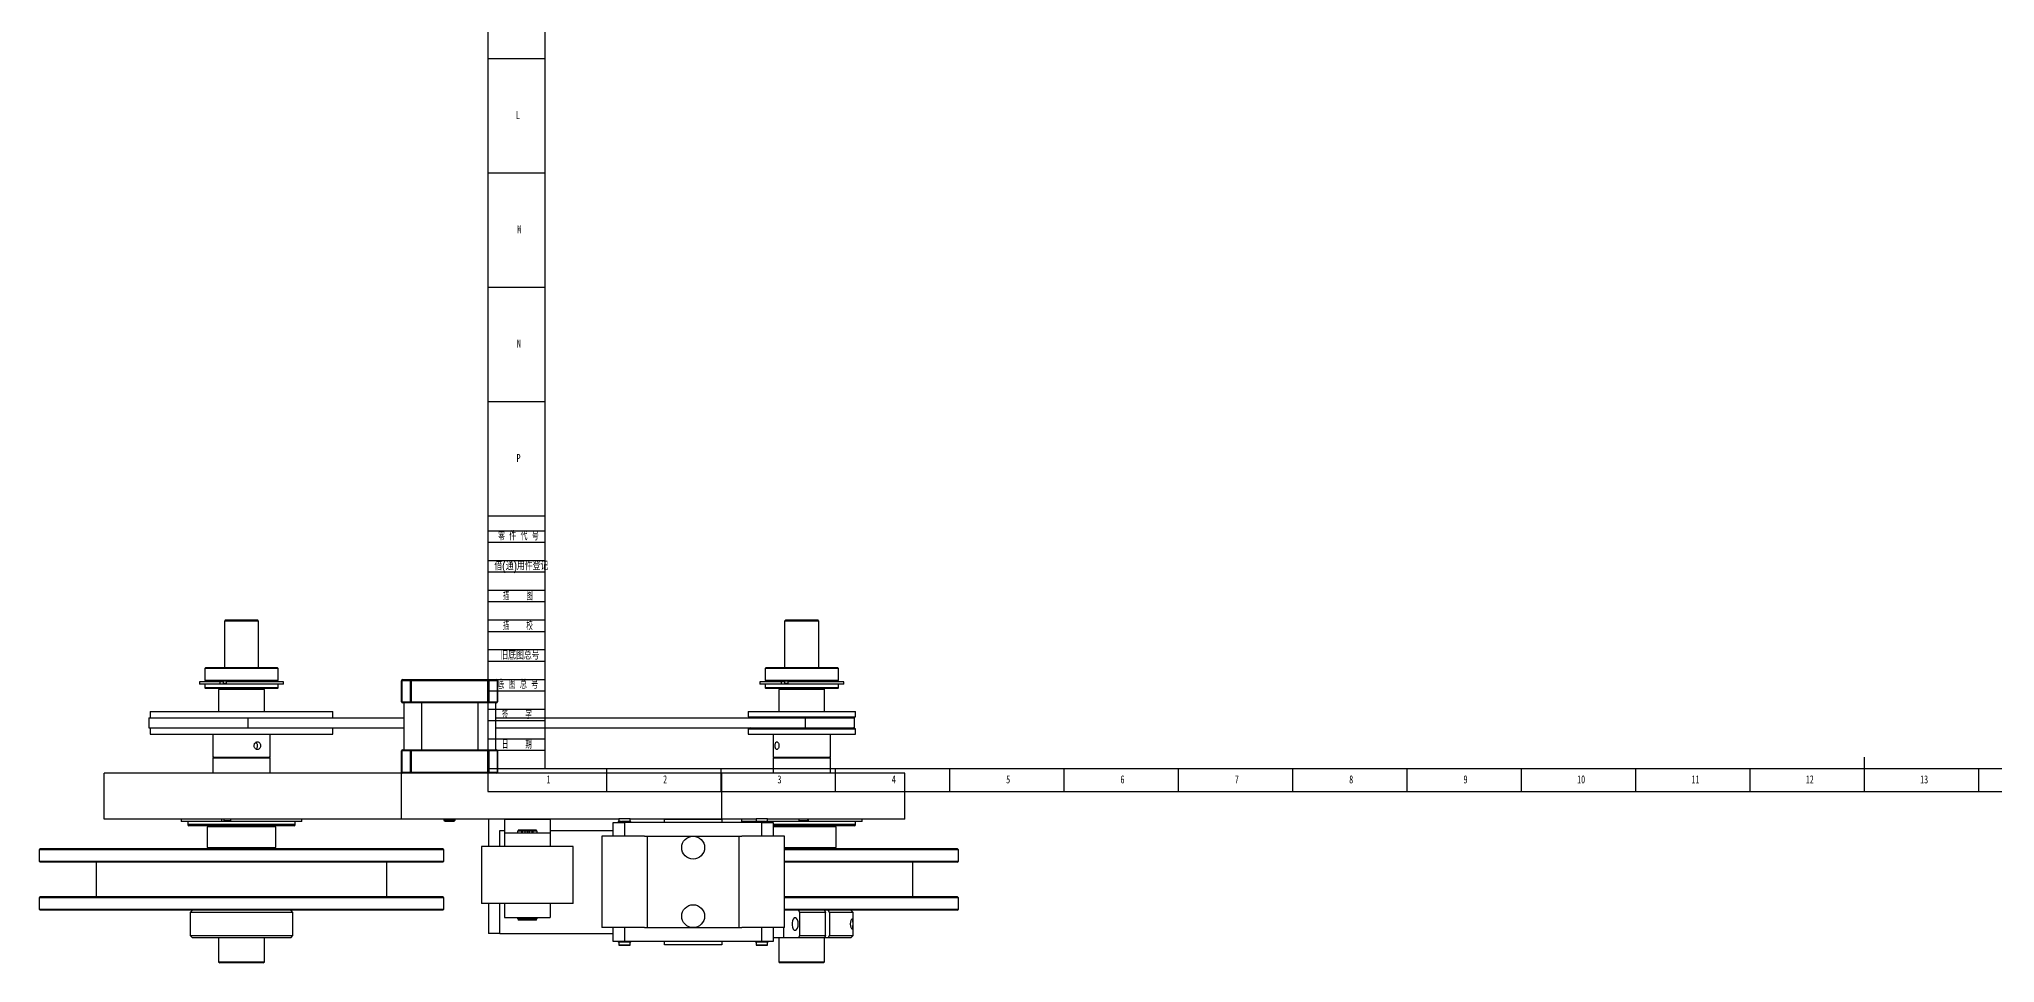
# Model space of a CAD drawing. Header units: millimetres. Extents: x -196 to 1189, y -75 to 841.
# Drawn here: x -196 to 659, y -75 to 329 of the extents above; entities that cross this region are included whole.
import ezdxf

# ---------------------------------------------------------------- set-up
doc = ezdxf.new("R2010")
doc.units = ezdxf.units.MM
for name, color, linetype in [('10', 7, 'Continuous'), ('5', 7, 'Continuous'), ('9', 7, 'Continuous')]:
    doc.layers.add(name, color=color, linetype=linetype)
doc.styles.add('SLDTEXTSTYLE0', font='TXT', dxfattribs={"width": 0.7, "bigfont": 'bigfont'})
doc.styles.add('SLDTEXTSTYLE2', font='TXT', dxfattribs={"width": 0.614286, "bigfont": 'bigfont'})
doc.styles.add('SLDTEXTSTYLE4', font='TXT', dxfattribs={"width": 0.566667, "bigfont": 'bigfont'})
doc.styles.add('SLDTEXTSTYLE5', font='TXT', dxfattribs={"width": 0.7})

msp = doc.modelspace()

# ---------------------------------------------------------------- linework, layer by layer
at = {"color": 7, "linetype": 'Continuous', "lineweight": 25}
for p, q in [((-114.71, 75), (-115.21, 74.5)), ((-115.21, 74.5), (-115.21, 54)), ((-100.21, 74.5), (-115.21, 74.5)), ((-114.71, 75), (-100.71, 75)), ((-100.21, 74.5), (-100.71, 75)), ((-100.21, 54), (-100.21, 74.5)), ((130.29, 75), (129.79, 74.5)), ((129.79, 74.5), (129.79, 54)), ((144.79, 74.5), (129.79, 74.5)), ((130.29, 75), (144.29, 75)), ((144.79, 74.5), (144.29, 75)), ((144.79, 54), (144.79, 74.5)), ((-123.71, 53.7), (-123.71, 48.55)), ((-92.01, 54), (-123.41, 54)), ((-91.71, 48.55), (-91.71, 53.7)), ((121.29, 53.7), (121.29, 48.55)), ((152.99, 54), (121.59, 54)), ((153.29, 48.55), (153.29, 53.7)), ((-126.06, 47.92), (-126.06, 46.9)), ((-117.06, 47.92), (-126.06, 47.92)), ((-117.06, 46.9), (-126.06, 46.9)), ((-91.71, 48.55), (-123.71, 48.55)), ((-123.71, 46.9), (-123.71, 45.3)), ((-92.01, 45), (-123.41, 45)), ((-122.66, 48.15), (-122.66, 47.92)), ((-117.21, 45), (-117.71, 44.5)), ((-117.71, 44.5), (-117.71, 35)), ((-97.71, 44.5), (-117.71, 44.5)), ((-117.06, 46.9), (-117.06, 47.92)), ((-115.57, 47.92), (-117.06, 47.92)), ((-116.03, 46.9), (-117.06, 46.9)), ((-114.36, 46.9), (-116.03, 46.9)), ((-115.57, 47.3), (-115.57, 47.92)), ((-114.36, 47.92), (-114.36, 46.9)), ((-89.36, 47.92), (-114.36, 47.92)), ((-89.36, 46.9), (-114.36, 46.9)), ((-97.71, 44.5), (-98.21, 45)), ((-97.71, 35), (-97.71, 44.5)), ((-92.76, 47.92), (-92.76, 48.15)), ((-91.71, 45.3), (-91.71, 46.9)), ((-89.36, 46.9), (-89.36, 47.92)), ((-37.71, 39.17), (-37.71, 48.42)), ((-37.71, 48.42), (-37.6, 48.42)), ((-37.6, 48.42), (-37.6, 39.17)), ((-33.82, 48.42), (-37.6, 48.42)), ((-37.21, 48.92), (-33.5, 48.92)), ((-33.82, 39.17), (-33.82, 48.42)), ((-33.82, 48.42), (-33.5, 48.42)), ((-33.5, 48.92), (0.08, 48.92)), ((-33.5, 48.42), (-33.5, 48.92)), ((-33.5, 48.42), (-33.5, 39.17)), ((0.08, 48.42), (-33.5, 48.42)), ((0.08, 48.92), (0.08, 48.42)), ((0.08, 48.92), (3.79, 48.92)), ((0.08, 39.17), (0.08, 48.42)), ((0.08, 48.42), (0.4, 48.42)), ((0.4, 48.42), (0.4, 39.17)), ((4.17, 48.42), (0.4, 48.42)), ((4.17, 39.17), (4.17, 48.42)), ((4.17, 48.42), (4.29, 48.42)), ((4.29, 48.42), (4.29, 39.17)), ((118.94, 47.92), (118.94, 46.9)), ((128.49, 47.92), (118.94, 47.92)), ((128.49, 46.9), (118.94, 46.9)), ((153.29, 48.55), (121.29, 48.55)), ((121.29, 46.9), (121.29, 45.3)), ((152.99, 45), (121.59, 45)), ((122.34, 48.15), (122.34, 47.92)), ((127.79, 45), (127.29, 44.5)), ((127.29, 44.5), (127.29, 35)), ((147.29, 44.5), (127.29, 44.5)), ((128.49, 46.9), (128.49, 47.92)), ((129.87, 47.92), (128.49, 47.92)), ((129.45, 46.9), (128.49, 46.9)), ((131.23, 46.9), (129.45, 46.9)), ((129.87, 47.3), (129.87, 47.92)), ((131.23, 47.92), (131.23, 46.9)), ((155.64, 47.92), (131.23, 47.92)), ((155.64, 46.9), (131.23, 46.9)), ((147.29, 44.5), (146.79, 45)), ((147.29, 35), (147.29, 44.5)), ((152.24, 47.92), (152.24, 48.15)), ((153.29, 45.3), (153.29, 46.9)), ((155.64, 46.9), (155.64, 47.92)), ((-147.71, 35), (-147.71, 32.2)), ((-147.71, 35), (-140.87, 35)), ((-140.87, 35), (-67.71, 35)), ((-67.71, 32.2), (-67.71, 35)), ((-37.71, 39.17), (-37.6, 39.17)), ((-37.6, 39.17), (-33.82, 39.17)), ((-33.5, 38.67), (-37.21, 38.67)), ((-36.71, 38.67), (-36.71, 18.17)), ((-33.82, 39.17), (-33.5, 39.17)), ((-33.5, 39.17), (0.08, 39.17)), ((-33.5, 38.67), (-33.5, 39.17)), ((0.08, 38.67), (-33.5, 38.67)), ((-29.05, 38.67), (-29.05, 18.17)), ((-4.37, 38.67), (-4.37, 18.17)), ((0.08, 39.17), (0.08, 38.67)), ((0.08, 39.17), (0.4, 39.17)), ((3.79, 38.67), (0.08, 38.67)), ((0.4, 39.17), (4.17, 39.17)), ((3.29, 38.67), (3.29, 18.17)), ((4.17, 39.17), (4.29, 39.17)), ((113.79, 35), (113.79, 32.61)), ((113.79, 35), (160.79, 35)), ((160.79, 32.61), (160.79, 35)), ((-148.25, 32.2), (-148.25, 27.8)), ((-148.25, 32.2), (-104.81, 32.2)), ((-148.25, 27.8), (-104.81, 27.8)), ((-147.71, 27.8), (-147.71, 25)), ((-104.81, 27.8), (-104.81, 32.2)), ((-104.81, 32.2), (-36.71, 32.2)), ((-104.81, 27.8), (-36.71, 27.8)), ((-67.71, 25), (-67.71, 27.8)), ((3.29, 32.2), (138.94, 32.2)), ((3.29, 27.8), (138.94, 27.8)), ((113.79, 32.61), (114.79, 32.2)), ((113.79, 32.61), (160.79, 32.61)), ((114.79, 27.8), (113.79, 27.39)), ((113.79, 27.39), (113.79, 25)), ((113.79, 27.39), (160.79, 27.39)), ((138.94, 27.8), (138.94, 32.2)), ((138.94, 32.2), (160.32, 32.2)), ((138.94, 27.8), (160.32, 27.8)), ((159.79, 32.2), (160.79, 32.61)), ((160.79, 27.39), (159.79, 27.8)), ((160.32, 27.8), (160.32, 32.2)), ((160.79, 25), (160.79, 27.39)), ((-147.71, 25), (-140.87, 25)), ((-140.87, 25), (-67.71, 25)), ((-120.21, 25), (-120.21, 15)), ((-95.21, 15), (-95.21, 25)), ((-37.71, 8.42), (-37.71, 17.67)), ((-37.6, 17.67), (-37.71, 17.67)), ((-37.6, 17.67), (-37.6, 8.42)), ((-33.82, 17.67), (-37.6, 17.67)), ((-37.21, 18.17), (-33.5, 18.17)), ((-33.82, 8.42), (-33.82, 17.67)), ((-33.82, 17.67), (-33.5, 17.67)), ((-33.5, 17.67), (-33.5, 18.17)), ((-33.5, 18.17), (0.08, 18.17)), ((-33.5, 17.67), (-33.5, 8.42)), ((0.08, 17.67), (-33.5, 17.67)), ((0.08, 17.67), (0.08, 18.17)), ((0.08, 18.17), (3.79, 18.17)), ((0.08, 8.42), (0.08, 17.67)), ((0.08, 17.67), (0.4, 17.67)), ((0.4, 17.67), (0.4, 8.42)), ((4.17, 17.67), (0.4, 17.67)), ((4.17, 8.42), (4.17, 17.67)), ((4.17, 17.67), (4.29, 17.67)), ((4.29, 17.67), (4.29, 8.42)), ((113.79, 25), (160.79, 25)), ((124.79, 25), (124.79, 15)), ((149.79, 15), (149.79, 25)), ((-119.71, 15), (-120.21, 14.5)), ((-120.21, 15), (-118.07, 15)), ((-120.21, 14.5), (-120.21, 7.92)), ((-95.21, 14.5), (-120.21, 14.5)), ((-118.07, 15), (-95.21, 15)), ((-95.21, 14.5), (-95.71, 15)), ((-95.21, 7.92), (-95.21, 14.5)), ((125.29, 15), (124.79, 14.5)), ((124.79, 15), (149.79, 15)), ((124.79, 14.5), (124.79, 7.92)), ((149.79, 14.5), (124.79, 14.5)), ((149.79, 14.5), (149.29, 15)), ((149.79, 7.92), (149.79, 14.5)), ((-167.71, -12.08), (-167.71, 7.92)), ((-37.71, 7.92), (-167.71, 7.92)), ((-37.71, 8.42), (-37.6, 8.42)), ((-37.71, -12.08), (-37.71, 7.92)), ((102.29, 7.92), (-37.71, 7.92)), ((-37.6, 8.42), (-33.82, 8.42)), ((-33.5, 8.42), (-33.82, 8.42)), ((-33.5, 7.92), (-33.5, 8.42)), ((-33.5, 8.42), (0.08, 8.42)), ((0.4, 8.42), (0.08, 8.42)), ((0.08, 7.92), (0.08, 8.42)), ((0.4, 8.42), (4.17, 8.42)), ((4.29, 8.42), (4.17, 8.42)), ((102.29, -12.08), (102.29, 7.92)), ((182.29, 7.92), (102.29, 7.92)), ((182.29, -12.08), (182.29, 7.92)), ((-37.71, -12.08), (-167.71, -12.08)), ((-134.06, -12.08), (-134.06, -13.1)), ((-116.37, -13.1), (-134.06, -13.1)), ((-131.21, -13.1), (-131.21, -14.5)), ((-84.71, -15), (-130.71, -15)), ((-122.21, -15), (-122.71, -15.5)), ((-122.71, -15.5), (-122.71, -24.5)), ((-92.71, -15.5), (-122.71, -15.5)), ((-116.37, -13.1), (-116.37, -12.08)), ((-115.64, -13.1), (-116.37, -13.1)), ((-112.51, -13.1), (-115.64, -13.1)), ((-115.3, -12.7), (-115.3, -12.08)), ((-112.51, -12.08), (-112.51, -13.1)), ((-81.36, -13.1), (-112.51, -13.1)), ((-92.71, -15.5), (-93.21, -15)), ((-92.71, -24.5), (-92.71, -15.5)), ((-84.21, -14.5), (-84.21, -13.1)), ((-81.36, -13.1), (-81.36, -12.08)), ((57.29, -12.08), (-37.71, -12.08)), ((-19.21, -12.08), (-19.21, -12.58)), ((-19.21, -12.58), (-18.71, -13.08)), ((-19.21, -12.58), (-14.21, -12.58)), ((-18.71, -13.08), (-14.71, -13.08)), ((-14.71, -13.08), (-14.21, -12.58)), ((-14.21, -12.58), (-14.21, -12.08)), ((0.29, -12.08), (0.29, -24.08)), ((5.29, -17.08), (7.29, -17.08)), ((5.29, -24.08), (5.29, -17.08)), ((7.29, -12.08), (27.29, -12.08)), ((7.29, -12.08), (7.29, -18.08)), ((13.49, -16.83), (13.29, -17.03)), ((13.29, -17.03), (13.29, -17.43)), ((16.33, -17.03), (13.29, -17.03)), ((13.49, -16.83), (16.38, -16.83)), ((21.29, -17.03), (16.33, -17.03)), ((16.38, -16.83), (21.09, -16.83)), ((21.29, -17.03), (21.09, -16.83)), ((21.29, -17.43), (21.29, -17.03)), ((27.29, -12.08), (27.29, -18.08)), ((27.29, -17.08), (54.79, -17.08)), ((54.79, -19.58), (54.79, -13.58)), ((54.79, -13.58), (59.79, -13.58)), ((57.05, -13.18), (57.05, -13.58)), ((58.19, -13.18), (57.05, -13.18)), ((57.49, -11.83), (57.29, -12.03)), ((57.29, -12.03), (57.29, -13.18)), ((62.29, -12.03), (57.29, -12.03)), ((57.49, -11.83), (62.09, -11.83)), ((58.19, -13.58), (58.19, -13.18)), ((58.19, -13.18), (58.39, -13.18)), ((58.39, -13.58), (58.39, -13.18)), ((59.09, -13.18), (58.39, -13.18)), ((59.09, -13.58), (59.09, -13.18)), ((59.76, -13.18), (59.09, -13.18)), ((59.76, -13.18), (59.76, -13.58)), ((59.79, -13.58), (59.79, -19.58)), ((119.79, -13.58), (59.79, -13.58)), ((60.49, -13.18), (59.81, -13.18)), ((59.81, -13.18), (59.81, -13.58)), ((60.49, -13.58), (60.49, -13.18)), ((61.19, -13.18), (60.49, -13.18)), ((61.19, -13.58), (61.19, -13.18)), ((61.19, -13.18), (61.38, -13.18)), ((61.38, -13.18), (61.38, -13.58)), ((62.53, -13.18), (61.38, -13.18)), ((62.29, -12.03), (62.09, -11.83)), ((62.29, -13.18), (62.29, -12.03)), ((102.29, -12.08), (62.29, -12.08)), ((62.53, -13.58), (62.53, -13.18)), ((77.29, -12.08), (102.29, -12.08)), ((77.29, -13.58), (77.29, -12.08)), ((102.29, -12.08), (102.29, -13.58)), ((117.29, -12.08), (102.29, -12.08)), ((110.94, -12.08), (110.94, -13.1)), ((117.29, -13.1), (110.94, -13.1)), ((113.79, -13.1), (113.79, -13.58)), ((117.05, -13.18), (117.05, -13.58)), ((118.19, -13.18), (117.05, -13.18)), ((117.49, -11.83), (117.29, -12.03)), ((117.29, -12.03), (117.29, -13.18)), ((122.29, -12.03), (117.29, -12.03)), ((117.49, -11.83), (122.09, -11.83)), ((118.19, -13.58), (118.19, -13.18)), ((118.19, -13.18), (118.39, -13.18)), ((118.39, -13.58), (118.39, -13.18)), ((119.09, -13.18), (118.39, -13.18)), ((119.09, -13.58), (119.09, -13.18)), ((119.76, -13.18), (119.09, -13.18)), ((119.76, -13.18), (119.76, -13.58)), ((119.79, -19.58), (119.79, -13.58)), ((119.79, -13.58), (124.79, -13.58)), ((119.81, -13.18), (119.81, -13.58)), ((120.49, -13.18), (119.81, -13.18)), ((120.49, -13.58), (120.49, -13.18)), ((121.19, -13.18), (120.49, -13.18)), ((121.19, -13.58), (121.19, -13.18)), ((121.19, -13.18), (121.38, -13.18)), ((121.38, -13.18), (121.38, -13.58)), ((122.53, -13.18), (121.38, -13.18)), ((122.29, -12.03), (122.09, -11.83)), ((122.29, -13.18), (122.29, -12.03)), ((182.29, -12.08), (122.29, -12.08)), ((136.11, -13.1), (122.29, -13.1)), ((122.53, -13.58), (122.53, -13.18)), ((124.79, -13.58), (124.79, -19.58)), ((160.29, -15), (124.79, -15)), ((152.29, -15.5), (124.79, -15.5)), ((135.98, -12.7), (139.98, -12.7)), ((140.02, -13.1), (136.02, -13.1)), ((136.11, -13.1), (136.11, -12.08)), ((139.98, -12.7), (139.98, -12.08)), ((140.11, -13.1), (140.02, -13.1)), ((140.11, -12.08), (140.11, -13.1)), ((163.64, -13.1), (140.11, -13.1)), ((152.29, -15.5), (151.79, -15)), ((152.29, -24.5), (152.29, -15.5)), ((160.79, -14.5), (160.79, -13.1)), ((163.64, -13.1), (163.64, -12.08)), ((-195.71, -25), (-196.21, -25.5)), ((-196.21, -25.5), (-196.21, -30.5)), ((-19.21, -25.5), (-196.21, -25.5)), ((-195.71, -25), (-19.71, -25)), ((-122.71, -24.5), (-122.21, -25)), ((-122.71, -24.5), (-92.71, -24.5)), ((-93.21, -25), (-92.71, -24.5)), ((-19.21, -25.5), (-19.71, -25)), ((-19.21, -30.5), (-19.21, -25.5)), ((-2.71, -24.08), (-2.71, -49.08)), ((37.29, -24.08), (-2.71, -24.08)), ((7.29, -18.08), (27.29, -18.08)), ((7.29, -18.08), (7.29, -24.08)), ((13.04, -17.43), (13.04, -18.08)), ((14.87, -17.43), (13.04, -17.43)), ((14.87, -18.08), (14.87, -17.43)), ((14.87, -17.43), (15.19, -17.43)), ((15.19, -18.08), (15.19, -17.43)), ((16.29, -17.43), (15.19, -17.43)), ((16.29, -18.08), (16.29, -17.43)), ((17.26, -17.43), (16.29, -17.43)), ((17.26, -17.43), (17.26, -18.08)), ((17.31, -17.43), (17.31, -18.08)), ((18.29, -17.43), (17.31, -17.43)), ((18.29, -18.08), (18.29, -17.43)), ((19.39, -17.43), (18.29, -17.43)), ((19.39, -18.08), (19.39, -17.43)), ((19.39, -17.43), (19.7, -17.43)), ((19.7, -17.43), (19.7, -18.08)), ((21.54, -17.43), (19.7, -17.43)), ((21.54, -18.08), (21.54, -17.43)), ((27.29, -18.08), (27.29, -24.08)), ((37.29, -49.08), (37.29, -24.08)), ((49.79, -19.58), (49.79, -59.58)), ((68.45, -19.58), (49.79, -19.58)), ((68.45, -19.58), (111.13, -19.58)), ((69.79, -59.58), (69.79, -19.58)), ((109.79, -19.58), (109.79, -59.58)), ((129.79, -19.58), (111.13, -19.58)), ((129.79, -59.58), (129.79, -19.58)), ((129.79, -24.5), (152.29, -24.5)), ((129.79, -25), (205.27, -25)), ((205.79, -25.5), (129.79, -25.5)), ((151.79, -25), (152.29, -24.5)), ((205.27, -25), (205.29, -25)), ((205.79, -25.5), (205.29, -25)), ((205.79, -30.5), (205.79, -25.5)), ((-196.21, -30.5), (-195.71, -31)), ((-196.21, -30.5), (-158.01, -30.5)), ((-157.73, -31), (-195.71, -31)), ((-171.21, -31), (-171.21, -46)), ((-158.01, -30.5), (-19.21, -30.5)), ((-19.71, -31), (-157.73, -31)), ((-44.21, -46), (-44.21, -31)), ((-19.71, -31), (-19.21, -30.5)), ((129.79, -30.5), (205.79, -30.5)), ((205.29, -31), (129.79, -31)), ((185.79, -46), (185.79, -31)), ((205.29, -31), (205.79, -30.5)), ((-195.71, -46), (-196.21, -46.5)), ((-196.21, -46.5), (-196.21, -51.5)), ((-19.21, -46.5), (-196.21, -46.5)), ((-195.71, -46), (-19.71, -46)), ((-19.21, -46.5), (-19.71, -46)), ((-19.21, -51.5), (-19.21, -46.5)), ((37.29, -49.08), (-2.71, -49.08)), ((0.29, -49.08), (0.29, -62.08)), ((5.29, -62.08), (5.29, -49.08)), ((7.29, -49.08), (7.29, -55.08)), ((27.29, -49.08), (27.29, -55.08)), ((129.79, -46), (205.29, -46)), ((205.79, -46.5), (129.79, -46.5)), ((205.79, -46.5), (205.29, -46)), ((205.79, -51.5), (205.79, -46.5)), ((-196.21, -51.5), (-195.71, -52)), ((-196.21, -51.5), (-52.29, -51.5)), ((-52.61, -52), (-195.71, -52)), ((-129.21, -52), (-130.21, -53)), ((-130.21, -53), (-130.21, -63)), ((-85.21, -53), (-130.21, -53)), ((-85.21, -53), (-86.21, -52)), ((-85.21, -56.41), (-85.21, -53)), ((-85.21, -63), (-85.21, -59.58)), ((-19.71, -52), (-52.61, -52)), ((-52.29, -51.5), (-19.21, -51.5)), ((-19.71, -52), (-19.21, -51.5)), ((7.29, -55.08), (27.29, -55.08)), ((13.04, -55.08), (13.04, -55.73)), ((14.87, -55.73), (13.04, -55.73)), ((13.29, -55.73), (13.29, -56.13)), ((13.29, -56.13), (13.49, -56.33)), ((13.29, -56.13), (16.33, -56.13)), ((16.38, -56.33), (13.49, -56.33)), ((14.87, -55.73), (14.87, -55.08)), ((15.19, -55.73), (14.87, -55.73)), ((15.19, -55.73), (15.19, -55.08)), ((16.29, -55.73), (15.19, -55.73)), ((16.29, -55.73), (16.29, -55.08)), ((17.26, -55.73), (16.29, -55.73)), ((16.33, -56.13), (21.29, -56.13)), ((21.09, -56.33), (16.38, -56.33)), ((17.26, -55.08), (17.26, -55.73)), ((17.31, -55.08), (17.31, -55.73)), ((18.29, -55.73), (17.31, -55.73)), ((18.29, -55.73), (18.29, -55.08)), ((19.39, -55.73), (18.29, -55.73)), ((19.39, -55.73), (19.39, -55.08)), ((19.7, -55.73), (19.39, -55.73)), ((19.7, -55.08), (19.7, -55.73)), ((21.54, -55.73), (19.7, -55.73)), ((21.09, -56.33), (21.29, -56.13)), ((21.29, -56.13), (21.29, -55.73)), ((21.54, -55.73), (21.54, -55.08)), ((68.45, -59.58), (49.79, -59.58)), ((54.79, -65.58), (54.79, -59.58)), ((59.79, -59.58), (59.79, -65.58)), ((68.45, -59.58), (111.13, -59.58)), ((129.79, -59.58), (111.13, -59.58)), ((119.79, -65.58), (119.79, -59.58)), ((124.79, -59.58), (124.79, -65.58)), ((129.4, -64), (129.4, -59.58)), ((129.79, -51.5), (205.79, -51.5)), ((205.29, -52), (129.79, -52)), ((136.42, -53), (135.82, -52)), ((147.67, -53), (136.42, -53)), ((136.42, -63), (136.42, -53)), ((147.17, -52), (147.67, -53)), ((147.67, -63), (147.67, -53)), ((149.4, -53), (148.9, -52)), ((159.79, -53), (149.4, -53)), ((149.4, -53), (149.4, -63)), ((159.79, -53), (158.79, -52)), ((159.79, -63), (159.79, -53)), ((205.29, -52), (205.79, -51.5)), ((-130.21, -63), (-129.21, -64)), ((-130.21, -63), (-85.21, -63)), ((-86.21, -64), (-129.21, -64)), ((-117.71, -64), (-117.71, -74.5)), ((-97.71, -74.5), (-97.71, -64)), ((-86.21, -64), (-85.21, -63)), ((5.29, -62.08), (0.29, -62.08)), ((5.29, -62.08), (54.79, -62.08)), ((59.79, -65.58), (54.79, -65.58)), ((57.05, -65.58), (57.05, -65.98)), ((58.19, -65.98), (57.05, -65.98)), ((57.29, -65.98), (57.29, -67.13)), ((57.29, -67.13), (57.49, -67.33)), ((57.29, -67.13), (62.29, -67.13)), ((62.09, -67.33), (57.49, -67.33)), ((58.19, -65.98), (58.19, -65.58)), ((58.39, -65.98), (58.19, -65.98)), ((58.39, -65.98), (58.39, -65.58)), ((59.09, -65.98), (58.39, -65.98)), ((59.09, -65.98), (59.09, -65.58)), ((59.76, -65.98), (59.09, -65.98)), ((59.76, -65.58), (59.76, -65.98)), ((119.79, -65.58), (59.79, -65.58)), ((59.81, -65.58), (59.81, -65.98)), ((60.49, -65.98), (59.81, -65.98)), ((60.49, -65.98), (60.49, -65.58)), ((61.19, -65.98), (60.49, -65.98)), ((61.19, -65.98), (61.19, -65.58)), ((61.38, -65.98), (61.19, -65.98)), ((61.38, -65.58), (61.38, -65.98)), ((62.53, -65.98), (61.38, -65.98)), ((62.09, -67.33), (62.29, -67.13)), ((62.29, -67.13), (62.29, -65.98)), ((62.53, -65.98), (62.53, -65.58)), ((77.29, -67.08), (77.29, -65.58)), ((102.29, -67.08), (77.29, -67.08)), ((102.29, -65.58), (102.29, -67.08)), ((117.05, -65.58), (117.05, -65.98)), ((118.19, -65.98), (117.05, -65.98)), ((117.29, -65.98), (117.29, -67.13)), ((117.29, -67.13), (117.49, -67.33)), ((117.29, -67.13), (122.29, -67.13)), ((122.09, -67.33), (117.49, -67.33)), ((118.19, -65.98), (118.19, -65.58)), ((118.39, -65.98), (118.19, -65.98)), ((118.39, -65.98), (118.39, -65.58)), ((119.09, -65.98), (118.39, -65.98)), ((119.09, -65.98), (119.09, -65.58)), ((119.76, -65.98), (119.09, -65.98)), ((119.76, -65.58), (119.76, -65.98)), ((124.79, -65.58), (119.79, -65.58)), ((119.81, -65.58), (119.81, -65.98)), ((120.49, -65.98), (119.81, -65.98)), ((120.49, -65.98), (120.49, -65.58)), ((121.19, -65.98), (120.49, -65.98)), ((121.19, -65.98), (121.19, -65.58)), ((121.38, -65.98), (121.19, -65.98)), ((121.38, -65.58), (121.38, -65.98)), ((122.53, -65.98), (121.38, -65.98)), ((122.09, -67.33), (122.29, -67.13)), ((122.29, -67.13), (122.29, -65.98)), ((122.53, -65.98), (122.53, -65.58)), ((129.4, -64), (124.79, -64)), ((127.29, -64), (127.29, -74.5)), ((135.82, -64), (129.4, -64)), ((135.82, -64), (136.42, -63)), ((147.17, -64), (135.82, -64)), ((136.42, -63), (147.67, -63)), ((147.67, -63), (147.17, -64)), ((148.9, -64), (147.17, -64)), ((147.29, -74.5), (147.29, -64)), ((148.9, -64), (149.4, -63)), ((158.79, -64), (148.9, -64)), ((149.4, -63), (159.79, -63)), ((158.79, -64), (159.79, -63)), ((-117.71, -74.5), (-117.21, -75)), ((-117.71, -74.5), (-97.71, -74.5)), ((-98.21, -75), (-117.21, -75)), ((-98.21, -75), (-97.71, -74.5)), ((127.29, -74.5), (127.79, -75)), ((127.29, -74.5), (147.29, -74.5)), ((146.79, -75), (127.79, -75)), ((146.79, -75), (147.29, -74.5))]:
    msp.add_line(p, q, dxfattribs=at)
at = {"color": 8, "linetype": 'Continuous', "lineweight": 25}
for p, q in [((-91.71, 53.7), (-123.71, 53.7)), ((153.29, 53.7), (121.29, 53.7)), ((-91.71, 45.3), (-123.71, 45.3)), ((-92.76, 48.15), (-122.66, 48.15)), ((-115.57, 47.3), (-114.36, 47.3)), ((153.29, 45.3), (121.29, 45.3)), ((152.24, 48.15), (122.34, 48.15)), ((129.87, 47.3), (131.23, 47.3)), ((-84.21, -14.5), (-131.21, -14.5)), ((-115.3, -12.7), (-112.51, -12.7)), ((160.79, -14.5), (124.79, -14.5))]:
    msp.add_line(p, q, dxfattribs=at)
at = {"color": 7, "linetype": 'Continuous', "lineweight": 25, "flags": 128}
for points in [[(-33.82, 48.42), (-33.82, 48.52), (-33.8, 48.61), (-33.77, 48.7), (-33.73, 48.77), (-33.68, 48.84), (-33.63, 48.88), (-33.57, 48.91), (-33.5, 48.92)], [(0.08, 48.92), (0.14, 48.91), (0.2, 48.88), (0.26, 48.84), (0.3, 48.77), (0.34, 48.7), (0.37, 48.61), (0.39, 48.52), (0.4, 48.42)], [(-33.5, 38.67), (-33.57, 38.68), (-33.63, 38.71), (-33.68, 38.75), (-33.73, 38.82), (-33.77, 38.89), (-33.8, 38.98), (-33.82, 39.07), (-33.82, 39.17)], [(0.4, 39.17), (0.39, 39.07), (0.37, 38.98), (0.34, 38.89), (0.3, 38.82), (0.26, 38.75), (0.2, 38.71), (0.14, 38.68), (0.08, 38.67)], [(-33.82, 17.67), (-33.82, 17.77), (-33.8, 17.86), (-33.77, 17.95), (-33.73, 18.02), (-33.68, 18.09), (-33.63, 18.13), (-33.57, 18.16), (-33.5, 18.17)], [(0.4, 17.67), (0.39, 17.77), (0.37, 17.86), (0.34, 17.95), (0.3, 18.02), (0.26, 18.09), (0.2, 18.13), (0.14, 18.16), (0.08, 18.17)], [(-33.5, 7.92), (-33.57, 7.93), (-33.63, 7.96), (-33.68, 8), (-33.73, 8.07), (-33.77, 8.14), (-33.8, 8.23), (-33.82, 8.32), (-33.82, 8.42)], [(0.08, 7.92), (0.14, 7.93), (0.2, 7.96), (0.26, 8), (0.3, 8.07), (0.34, 8.14), (0.37, 8.23), (0.39, 8.32), (0.4, 8.42)], [(135.78, -58), (135.69, -57.01), (135.42, -56.15), (135.02, -55.54), (134.53, -55.26), (134.03, -55.35), (133.57, -55.81), (133.23, -56.55), (133.05, -57.49), (133.05, -58.51), (133.23, -59.45), (133.57, -60.19), (134.03, -60.65), (134.53, -60.74), (135.02, -60.46), (135.42, -59.85), (135.69, -58.99), (135.78, -58)]]:
    msp.add_lwpolyline(points, dxfattribs=at)
at = {"color": 7, "linetype": 'Continuous', "lineweight": 25}
for centre in [(89.79, -24.58), (89.79, -54.58)]:
    msp.add_circle(centre, 5, dxfattribs=at)
for centre, radius, start, end in [((-123.41, 53.7), 0.3, 90, 180), ((-92.01, 53.7), 0.3, 0, 90), ((121.59, 53.7), 0.3, 90, 180), ((152.99, 53.7), 0.3, 0, 90), ((-123.41, 45.3), 0.3, 180, 270), ((-123.06, 48.15), 0.4, 0, 90), ((-92.36, 48.15), 0.4, 90, 180), ((-92.01, 45.3), 0.3, 270, 0), ((-37.21, 48.42), 0.5, 90, 180), ((-37.15, 48.47), 0.454, 98.20867, 186.34134), ((3.72, 48.47), 0.454, 353.65866, 81.79133), ((3.79, 48.42), 0.5, 0, 90), ((121.59, 45.3), 0.3, 180, 270), ((121.94, 48.15), 0.4, 0, 90), ((152.64, 48.15), 0.4, 90, 180), ((152.99, 45.3), 0.3, 270, 0), ((-37.21, 39.17), 0.5, 180, 270), ((-37.15, 39.12), 0.454, 173.65866, 261.79133), ((3.72, 39.12), 0.454, 278.20867, 6.34134), ((3.79, 39.17), 0.5, 270, 0), ((-37.21, 17.67), 0.5, 90, 180), ((-37.15, 17.72), 0.454, 98.20867, 186.34134), ((3.72, 17.72), 0.454, 353.65866, 81.79133), ((3.79, 17.67), 0.5, 0, 90), ((-37.21, 8.42), 0.5, 180, 270), ((-37.15, 8.37), 0.454, 173.65866, 261.79133), ((3.72, 8.37), 0.454, 278.20867, 6.34134), ((3.79, 8.42), 0.5, 270, 0), ((-130.71, -14.5), 0.5, 180, 270), ((-84.71, -14.5), 0.5, 270, 0), ((160.29, -14.5), 0.5, 270, 0)]:
    msp.add_arc(centre, radius, start, end, dxfattribs=at)
for points, knots in [([(-115.74, 46.9), (-115.72, 46.9), (-115.68, 46.91), (-115.63, 46.98), (-115.59, 47.09), (-115.57, 47.2), (-115.57, 47.27), (-115.57, 47.3)], [0, 0, 0, 0, 0.21601, 0.432035, 0.647605, 0.862169, 1, 1, 1, 1]), ([(129.71, 46.9), (129.73, 46.9), (129.77, 46.91), (129.82, 46.98), (129.85, 47.09), (129.87, 47.2), (129.87, 47.27), (129.87, 47.3)], [0, 0, 0, 0, 0.21601, 0.432035, 0.647605, 0.862169, 1, 1, 1, 1]), ([(-100.72, 21.7), (-100.88, 21.68), (-101.2, 21.64), (-101.64, 21.35), (-101.98, 20.93), (-102.18, 20.39), (-102.21, 19.81), (-102.07, 19.25), (-101.77, 18.78), (-101.36, 18.44), (-100.88, 18.28), (-100.41, 18.31), (-99.98, 18.53), (-99.64, 18.91), (-99.43, 19.42), (-99.35, 19.99), (-99.42, 20.56), (-99.63, 21.07), (-99.96, 21.46), (-100.35, 21.67), (-100.61, 21.69), (-100.72, 21.7)], [0, 0, 0, 0, 0.053352, 0.106693, 0.160338, 0.214195, 0.267717, 0.320879, 0.374218, 0.427993, 0.481787, 0.535156, 0.588319, 0.641807, 0.695655, 0.749335, 0.802574, 0.855791, 0.909433, 0.963291, 1, 1, 1, 1]), ([(-101.44, 21.45), (-101.38, 21.41), (-101.19, 21.29), (-100.97, 20.92), (-100.8, 20.39), (-100.77, 19.81), (-100.89, 19.26), (-101.11, 18.81), (-101.34, 18.63), (-101.44, 18.54)], [0, 0, 0, 0, 0.0669017, 0.2284085, 0.3909325, 0.5518893, 0.711133, 0.8711895, 1, 1, 1, 1]), ([(126.4, 21.7), (126.31, 21.68), (126.12, 21.64), (125.91, 21.35), (125.75, 20.93), (125.67, 20.39), (125.66, 19.81), (125.71, 19.25), (125.84, 18.78), (126.04, 18.44), (126.3, 18.28), (126.58, 18.31), (126.87, 18.53), (127.12, 18.91), (127.29, 19.42), (127.35, 19.99), (127.29, 20.56), (127.13, 21.07), (126.88, 21.46), (126.62, 21.67), (126.46, 21.69), (126.4, 21.7)], [0, 0, 0, 0, 0.053352, 0.106693, 0.160338, 0.214195, 0.267717, 0.320879, 0.374218, 0.427993, 0.481787, 0.535156, 0.588319, 0.641807, 0.695655, 0.749335, 0.802574, 0.855791, 0.909433, 0.963291, 1, 1, 1, 1]), ([(-115.4, -13.1), (-115.39, -13.1), (-115.37, -13.09), (-115.34, -13.02), (-115.32, -12.92), (-115.3, -12.8), (-115.3, -12.73), (-115.3, -12.7)], [0, 0, 0, 0, 0.215767, 0.431548, 0.64695, 0.861533, 1, 1, 1, 1]), ([(139.98, -12.7), (139.98, -12.74), (139.98, -12.83), (139.98, -12.95), (139.98, -13.04), (139.99, -13.09), (139.99, -13.1), (139.99, -13.1)], [0, 0, 0, 0, 0.213614, 0.427215, 0.641211, 0.856034, 1, 1, 1, 1]), ([(-85.21, -59.58), (-85.21, -59.53), (-85.21, -59.37), (-85.22, -58.91), (-85.23, -58.28), (-85.23, -57.64), (-85.22, -57.07), (-85.21, -56.65), (-85.21, -56.48), (-85.21, -56.41)], [0, 0, 0, 0, 0.076096, 0.255568, 0.435958, 0.59438, 0.745086, 0.90409, 1, 1, 1, 1]), ([(158.51, -58), (158.51, -57.82), (158.53, -57.46), (158.64, -56.91), (158.84, -56.37), (159.11, -55.96), (159.36, -55.85), (159.54, -56.06), (159.63, -56.51), (159.69, -57.08), (159.71, -57.72), (159.7, -58.36), (159.68, -58.93), (159.64, -59.42), (159.56, -59.86), (159.42, -60.12), (159.19, -60.11), (158.93, -59.8), (158.7, -59.27), (158.56, -58.74), (158.51, -58.31), (158.51, -58.07), (158.51, -58)], [0, 0, 0, 0, 0.034744, 0.06926, 0.121833, 0.196384, 0.27267, 0.34123, 0.395083, 0.439515, 0.484175, 0.523395, 0.560706, 0.600071, 0.644784, 0.710268, 0.776762, 0.856826, 0.913662, 0.954103, 0.985986, 1, 1, 1, 1])]:
    msp.add_open_spline(points, degree=3, knots=knots, dxfattribs=at)
at = {"layer": '5', "color": 7}
for p, q in [((0, 841), (0, 0)), ((0, 114), (25, 114)), ((0, 109), (25, 109)), ((0, 101), (25, 101)), ((0, 96), (25, 96)), ((0, 88), (25, 88)), ((0, 83), (25, 83)), ((0, 75), (25, 75)), ((0, 70), (25, 70)), ((0, 62), (25, 62)), ((0, 57), (25, 57)), ((0, 49), (25, 49)), ((0, 44), (25, 44)), ((0, 36), (25, 36)), ((0, 31), (25, 31)), ((0, 23), (25, 23)), ((0, 18), (25, 18)), ((0, 0), (1189, 0))]:
    msp.add_line(p, q, dxfattribs=at)
at = {"layer": '5', "color": 7, "lineweight": 25}
for p, q in [((25, 831.05), (25, 10)), ((0, 10), (1179, 10))]:
    msp.add_line(p, q, dxfattribs=at)
at = {"layer": '5'}
for p, q in [((0, 320.5), (25, 320.5)), ((0, 270.5), (25, 270.5)), ((0, 220.5), (25, 220.5)), ((0, 170.5), (25, 170.5)), ((0, 120.5), (25, 120.5)), ((52, 0), (52, 10)), ((102, 0), (102, 10)), ((152, 0), (152, 10)), ((202, 0), (202, 10)), ((252, 0), (252, 10)), ((302, 0), (302, 10)), ((352, 0), (352, 10)), ((402, 0), (402, 10)), ((452, 0), (452, 10)), ((502, 0), (502, 10)), ((552, 0), (552, 10)), ((652, 0), (652, 10))]:
    msp.add_line(p, q, dxfattribs=at)
at = {"layer": '5', "lineweight": 25}
msp.add_line((602, 0), (602, 15), dxfattribs=at)

# ---------------------------------------------------------------- texts
at = {"layer": '10', "char_height": 3.5, "attachment_point": 2, "style": 'SLDTEXTSTYLE5'}
for s, insert in [('L', (13.18, 297.51)), ('M', (13.71, 247.51)), ('N', (13.6, 197.51)), ('P', (13.44, 147.51)), ('1', (26.54, 7.01)), ('2', (77.54, 7.01)), ('3', (127.54, 7.01)), ('4', (177.54, 7.01)), ('5', (227.54, 7.01)), ('6', (277.55, 7.01)), ('7', (327.55, 7.01)), ('8', (377.55, 7.01)), ('9', (427.55, 7.01)), ('10', (478.09, 7.01)), ('11', (528.09, 7.01)), ('12', (578.09, 7.01)), ('13', (628.09, 7.01))]:
    msp.add_mtext(s, dxfattribs=dict(at, insert=insert))
at = {"layer": '9', "color": 7, "char_height": 3.5}
for s, insert, attachment_point, style in [('零 件 代 号', (4.48, 113.36), 1, 'SLDTEXTSTYLE2'), ('借(通)用件登记', (2.93, 100.28), 1, 'SLDTEXTSTYLE0'), ('描    图', (13.13, 87.18), 2, 'SLDTEXTSTYLE4'), ('描    校', (13.13, 74.14), 2, 'SLDTEXTSTYLE4'), ('旧底图总号', (5.46, 61.2), 1, 'SLDTEXTSTYLE0'), ('底 图 总 号', (4.21, 48.43), 1, 'SLDTEXTSTYLE2'), ('签    字', (12.69, 35.19), 2, 'SLDTEXTSTYLE4'), ('日    期', (12.69, 22.23), 2, 'SLDTEXTSTYLE4')]:
    msp.add_mtext(s, dxfattribs=dict(at, insert=insert, attachment_point=attachment_point, style=style))

doc.saveas('drawing.dxf')
